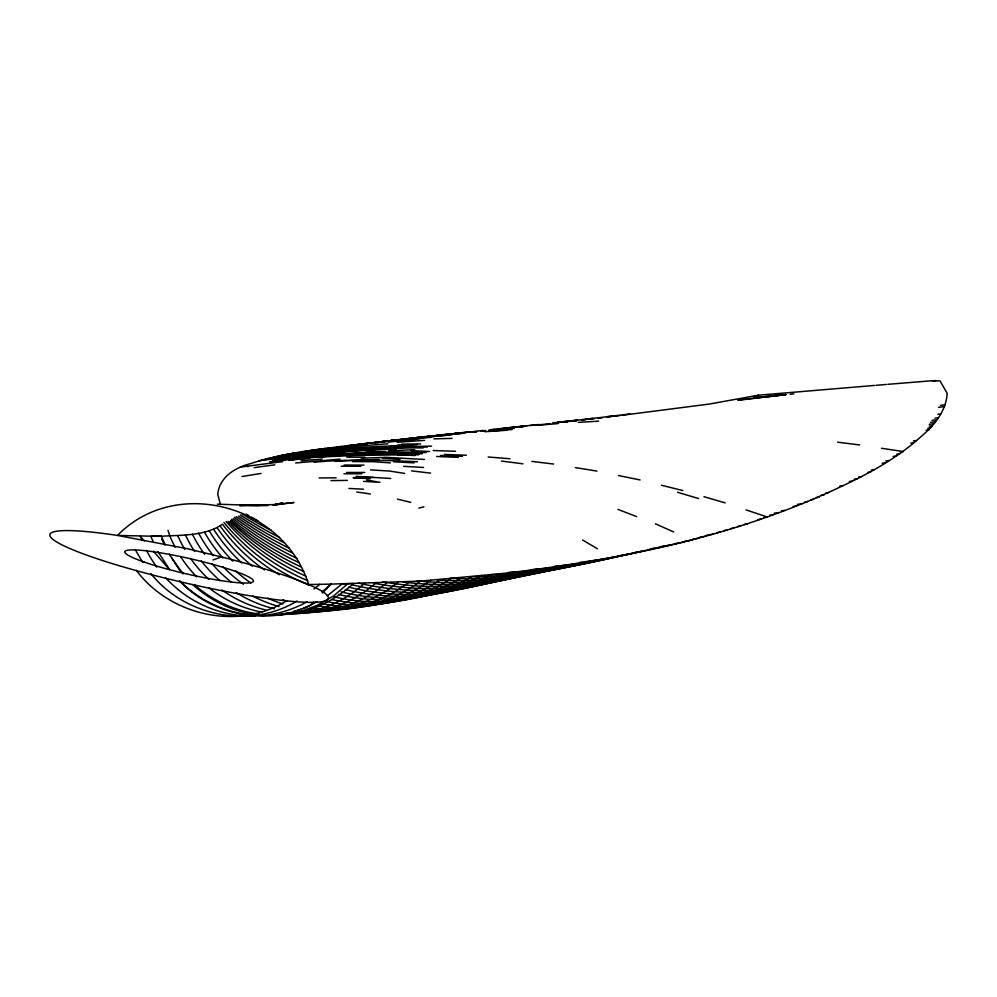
<?xml version="1.0" encoding="UTF-8"?>
<svg xmlns="http://www.w3.org/2000/svg" width="997" height="997" viewBox="0 0 997 997"><rect width="100%" height="100%" fill="white"/><g stroke="black" fill="none" stroke-linecap="round" stroke-linejoin="round"><path stroke-width="1.5" d="M887.941 384.319L930.388 380.866L940.034 380.854L947.15 393.292C946.19 410.901 934.413 425.27 921.452 436.237C897.188 458.446 867.864 474.223 838.178 487.944C732.795 537.545 617.006 560.339 501.915 573.562A246.857 239.305 74.8 0 1 345.286 589.576M313.606 601.976L310.354 605.329A121.933 118.207 74.8 0 1 303.524 608.158M322.305 593.053L330.992 584.117L420.584 581.101L501.915 573.562M314.03 589.053L319.788 584.329L330.992 584.117A120.712 117.023 74.8 0 1 322.006 591.919M160.392 536.336C181.093 534.828 204.609 536.511 222.468 524.223A200.235 194.103 74.8 0 0 279.334 574.77M327.153 595.944L342.208 583.868L353.424 583.581A124.002 120.213 74.8 0 1 303.1 611.211L280.618 615.261L274.761 615.299M287.074 600.53C238.669 631.263 170.175 615.722 136.377 570.371M297.056 600.979C250.359 629.693 184.819 616.208 151.008 573.724M316.809 601.714C273.465 627.487 213.657 617.342 179.522 580.865M369.027 443.179C329.346 448.239 288.744 451.13 250.521 463.617C235.28 467.481 219.141 477.214 217.77 494.462L220.474 504.619M299.312 611.909L317.158 605.403L333.659 595.919L347.816 583.731M213.046 559.978L221.434 556.924M874.406 385.453L758.405 395.198L753.882 396.744M418.865 508.134L423.924 506.825M273.689 505.005L282.774 502.812L274.337 504.868M272.767 505.055L277.926 503.971M241.885 476.554L260.965 473.45M509.966 428.187L514.415 427.539L509.803 428.112M490.437 430.193L493.253 429.794M492.555 430.156L495.297 429.769M472.266 432.2L476.691 431.576M481.377 431.19L485.701 430.579L481.239 431.153M453.822 434.181L458.446 433.533M444.363 435.178L448.638 434.592M451.491 434.206L483.184 430.392M258.746 460.726L333.148 451.928L396.507 448.962L378.112 449.111L306.914 454.57M254.185 467.643L274.86 464.826M262.361 459.879C315.613 452.414 369.351 447.429 423.164 447.927M265.975 459.019C320.71 450.195 376.156 446.519 431.564 446.182M240.289 467.095L282.774 461.623M412.97 445.572C368.616 445.584 324.436 450.494 280.456 455.716L352.228 447.877L310.428 451.529L284.07 454.906L355.979 447.08M416.572 438.107L420.859 437.558M423.713 437.197L429.42 436.462L423.413 437.185M433.184 436.125L469.687 431.826M434.231 436.138L442.593 435.053M443.067 435.141L447.653 434.542M500.668 429.296L505.23 428.71M416.272 437.833L397.566 440.113M412.434 438.58L408.384 439.004L419.949 437.521M490.674 430.28L495.011 429.719M615.423 416.123L619.673 415.587M622.514 415.226L709.154 404.084L758.405 395.198M274.25 505.018L294.015 502.5L273.652 504.594L239.604 505.579L268.156 505.417L249.275 505.529M349.635 446.32A1793.391 1738.569 74.8 0 1 346.669 445.759L431.265 435.951M396.345 440.2L444.064 434.605M472.316 432.274L476.778 431.713M737.917 400.333L785.923 394.6L768.687 396.482M269.651 461.898C321.445 454.981 373.85 450.756 426.093 452.526M274.686 504.968L277.241 504.644M606.911 417.182L611.161 416.659M272.355 460.901L341.124 453.598L385.365 451.691L366.447 451.691M424.859 437.222L429.296 436.674M433.72 436.138L463.281 432.536M500.793 428.984L526.89 425.769M598.399 418.229L602.649 417.706M275.06 459.929L322.031 454.482L341.124 453.598M408.384 439.004L412.895 438.456M415.899 438.094L420.41 437.546M471.569 431.851L432.436 436.1L456.875 433.234M346.894 446.781L301.455 451.953M488.667 430.218L494.574 429.508M497.54 429.146L512.321 427.364M606.724 416.758L630.204 413.942M573.499 421.195L576.453 420.834M397.13 439.851L381.365 441.733A1941.682 1882.324 74.8 0 0 384.356 442.207M360.864 444.674L306.116 451.242L351.555 446.07L315.451 449.821M558.033 422.379L567.517 421.245M564.626 422.254L567.592 421.905M581.824 420.198L585.85 419.712M380.256 441.858L435.539 435.938M422.84 437.147L450.47 433.919M582.535 419.625L615.299 415.761M590.012 419.226L594.175 418.728M738.391 399.909L785.923 394.6M374.635 442.518L424.872 436.611M357.798 444.5L396.893 439.951M566.221 421.469L583.307 419.5M555.765 423.301L558.719 422.952M360.042 453.598L422.504 453.535C377.826 451.89 332.923 454.956 288.519 460.153L310.204 458.308M781.623 394.638L755.24 397.703L766.618 396.594M585.264 419.238L592.891 418.379M552.488 422.915L577.624 420.073M501.566 429.258L505.516 428.822M519.611 426.566L538.455 424.51M492.406 430.268L495.011 429.981M505.043 428.137L524.434 426.055M425.956 437.147L428.673 436.86M520.284 427.264L523.251 426.953M416.497 438.157L420.547 437.72M299.848 456.302L344.202 452.663M490.487 429.645L510.414 427.563M511.424 428.199L514.377 427.9M310.428 451.529L292.146 453.386A1509.209 1463.073 74.8 0 0 295.112 454.146M303.125 455.405L329.284 452.75M790.085 394.251L793.948 393.865M435.427 436.125L438.431 435.826M454.657 434.218L458.558 433.832M388.12 441.06L394.862 440.387M756.623 397.579L766.892 396.569M769.46 396.308L775.903 395.672M779.754 395.286L782.333 395.024M444.238 435.253L448.152 434.866M424.66 437.284L452.239 434.605M446.893 435.29L402.427 439.291M420.186 438.705L374.81 442.581M388.332 442.057L415.624 439.415M295.735 454.732C339.441 449.871 383.384 447.229 427.364 447.055M310.703 453.747L292.034 455.554C329.459 451.392 367.058 447.628 404.732 447.254M322.056 451.305L276.83 456.526A1399.875 1355.982 73.4 0 0 279.771 457.374M430.866 437.347L385.851 441.272M387.845 443.752L342.245 447.491M440.986 435.253L462.944 433.234L413.493 437.957M557.311 422.441L576.204 420.734M295.673 462.969L340.039 459.131M314.08 462.247C348.414 458.807 383.072 460.34 417.494 461.711M301.032 460.826L322.218 459.006M875.927 385.328L886.545 384.443M530.329 425.482L550.294 423.8M537.283 425.295L557.709 423.638M363.506 448.463L299.449 453.922L273.215 457.349A1368.058 1326.234 74.8 0 0 276.132 458.209M391.372 440.612L408.359 439.303M397.13 442.294L424.635 440.362M490.362 431.028L512.234 429.508M484.953 431.738L506.962 430.243M578.173 422.392L598.636 421.158M319.065 455.417L338.045 454.545M316.111 456.364L334.955 455.492M313.158 457.336L353.623 455.529L418.927 454.557L400.607 453.573L356.826 454.557M932.494 380.754L935.959 380.617M355.605 450.108L400.62 448.102M334.743 461.349L379.134 459.43M388.693 450.731L414.777 449.709M361.126 458.259L386.001 457.336L424.46 459.467M433.957 438.879L452.09 438.381M319.788 584.329L308.596 584.516C284.319 505.766 176.207 475.195 117.496 535.439A142.845 16.912 12.9 0 0 92.272 557.086A142.845 16.912 12.9 0 0 310.89 602.375A142.845 16.912 12.9 0 0 222.954 557.286L186.825 548.612L117.496 535.439L159.009 536.349M401.654 444.139L420.672 443.877M373.364 477.426L353.15 477.7L370.174 478.734M330.979 480.616L347.317 480.392M397.84 444.949L416.821 444.724M390.213 446.619L408.857 446.407M319.09 477.962L336.126 477.837M404.059 452.588L363.244 452.638M343.928 473.787L361.849 473.749M346.532 472.466L364.74 472.453M352.602 461.586L373.09 461.673L390.338 462.907M344.164 465.038L364.017 465.125M341.148 466.197L360.777 466.272M346.894 457.149L364.715 457.262M258.958 505.479L217.296 504.195M433.246 450.532L455.529 451.292M444.413 454.395L466.309 455.255M440.711 455.442L462.483 456.327M436.674 456.464L458.284 457.374M410.976 450.632L429.67 451.529M393.578 461.773L414.054 462.857M348.938 488.443L363.394 489.203M397.155 454.582L415.051 455.554M403.723 466.347L423.563 467.468M370.523 469.911L389.316 471.033L404.608 473.401M363.656 481.377L379.982 482.349L366.722 480.018M356.054 476.367L390.687 478.473M382.237 458.346L400.034 459.517M488.181 457L510.04 458.757M411.574 470.908L430.592 473.114M531.837 461.399L553.622 464.041M837.667 442.157L859.613 444.949M501.429 461.05L522.927 463.804M356.739 492.02L370.373 493.964M881.51 448.264L903.394 451.591A1921.281 1862.546 74.8 0 1 900.378 451.977M575.306 467.581L597.004 471.12M254.871 614.227C231.541 611.485 209.981 600.044 192.62 584.516M618.539 475.532L640.086 479.956M397.417 499.136L410.826 502.363M661.46 485.252L682.833 490.549M703.994 496.705L725.155 502.874M677.636 492.294L698.635 498.562M746.068 509.891L766.992 516.92A1130.324 1095.765 74.8 0 1 764.001 517.343M618.003 509.417L636.697 516.608M655.39 523.799L673.71 531.949M582.584 540L597.44 548.799M144.353 540.885L140.353 536.311A120.712 117.023 74.8 0 0 141.998 540.573M153.351 551.191L169.353 569.499M169.116 554.17L180.494 570.384A124.002 120.213 74.8 0 0 183.46 573.836L179.572 570.072L171.883 558.108M169.565 569.474L157.912 551.578M142.696 562.333L135.38 549.883M161.726 539.078L164.418 544.561M153.364 541.944L150.771 536.436L161.24 535.676L165.178 544.923M167.995 530.354L169.901 536.099A126.395 122.556 76.9 0 0 175.123 547.216M733.58 528.123A981.31 951.312 74.8 0 1 730.614 528.584M636.323 552.525A601.752 583.357 74.8 0 1 585.825 561.598M582.734 562.009A601.752 583.357 74.8 0 1 579.656 562.395M307.188 601.739A120.712 117.023 74.8 0 1 262.273 615.598M254.883 616.034A120.712 117.023 74.8 0 1 165.477 577.637M156.816 567.106A120.712 117.023 74.8 0 1 146.447 550.282M719.747 532.149A918.686 890.608 74.8 0 1 716.718 532.647M684.353 541.957A775.055 751.352 74.8 0 1 675.455 543.552M585.426 562.009A446.058 432.424 74.8 0 1 450.283 578.31M271.383 530.504A446.058 432.424 74.8 0 1 241.897 513.779M660.338 547.316A686.572 665.585 74.8 0 1 648.548 549.609M620.308 555.915A550.057 533.245 74.8 0 1 532.697 569.499M698.972 538.131A831.336 805.925 74.8 0 1 692.89 539.178M420.584 581.101A153.002 148.329 74.8 0 1 312.846 607.709M286.887 601.266A153.002 148.329 74.8 0 1 282.687 599.745M250.932 583.021A153.002 148.329 74.8 0 1 235.579 570.895M222.83 557.996A153.002 148.329 74.8 0 1 204.385 532.074M430.729 580.316A160.168 155.27 74.8 0 1 319.239 606.039M232.812 561.137A160.168 155.27 74.8 0 1 209.208 530.753M916.38 440.549A2007.559 1946.181 74.8 0 1 913.377 440.948M944.969 404.757A2289.461 2219.459 74.8 0 1 940.52 405.38M944.658 406.514A2277.522 2207.894 74.8 0 1 938.588 407.362M603.609 559.13A500.245 484.953 74.8 0 1 489.602 574.696M712.818 534.155A888.639 861.47 74.8 0 1 706.836 535.14M567.268 564.813A395.821 383.72 74.8 0 1 417.12 580.902M283.933 542.58A395.821 383.72 74.8 0 1 238.707 516.11M576.341 563.43A420.398 407.549 74.8 0 1 437.135 579.967M279.571 537.47A420.398 407.549 74.8 0 1 240.414 515.038M726.663 530.142A949.73 920.692 74.8 0 1 723.61 530.628M705.888 536.149A859.526 833.255 74.8 0 1 699.757 537.184M676.34 543.764A746.018 723.211 74.8 0 1 667.217 545.446M664.176 545.982A746.018 723.211 74.8 0 1 661.123 546.493M558.183 566.184A372.305 360.926 74.8 0 1 403.062 582.024M289.018 548.126A372.305 360.926 74.8 0 1 236.115 516.496M549.098 567.53A349.81 339.117 74.8 0 1 382.524 581.849M292.271 552.849A349.81 339.117 74.8 0 1 234.395 517.381M852.348 481.102A1588.109 1539.555 74.8 0 1 849.319 481.489M692.043 540.1A804.031 779.442 74.8 0 1 684.528 541.421M612.308 557.585A525.581 509.517 74.8 0 1 508.395 572.44M857.171 478.834A1616.984 1567.558 74.8 0 1 854.155 479.221M313.768 451.23A1616.984 1567.558 74.8 0 1 310.79 450.532M471.319 576.939A200.235 194.103 74.8 0 1 333.609 596.742M461.175 577.836A188.134 182.376 74.8 0 1 331.689 599.521M264.442 569.923A188.134 182.376 74.8 0 1 220.2 526.067M364.64 583.27A126.395 122.556 76.9 0 1 282.824 614.277M262.024 612.17A126.395 122.556 76.9 0 1 209.071 587.968M196.633 576.789A126.395 122.556 76.9 0 1 180.519 556.476M375.869 582.909A130.308 126.32 74.8 0 1 288.432 613.292M266.037 610.052A130.308 126.32 74.8 0 1 221.945 589.987M208.859 579.344A130.308 126.32 74.8 0 1 190.626 558.47M184.769 549.384A130.308 126.32 74.8 0 1 177.703 535.601M828.943 492.53A1455.583 1411.079 74.8 0 1 825.927 492.929M842.901 485.664A1534.595 1487.686 74.8 0 1 839.873 486.05M796.167 505.953A1278.279 1239.196 74.8 0 1 793.101 506.376M801.999 503.747A1307.254 1267.299 74.8 0 1 797.376 504.37M378.249 442.905A1921.281 1862.546 74.8 0 1 375.233 442.406M913.838 442.73A1989.414 1928.597 74.8 0 1 910.809 443.117M896.129 456.065A1866.546 1809.48 74.8 0 1 893.088 456.452M366.834 444.288A1866.546 1809.48 74.8 0 1 363.805 443.752M899.768 453.822A1893.266 1835.39 74.8 0 1 896.739 454.208M530.94 570.147A307.749 298.34 74.8 0 1 358.621 583.158M299.112 562.682A307.749 298.34 74.8 0 1 231.516 519.362M813.652 499.335A1368.058 1326.234 74.8 0 1 810.648 499.734M628.322 554.22A575.443 557.846 74.8 0 1 560.476 565.71M558.956 565.86A575.443 557.846 74.8 0 1 554.394 566.308M521.867 571.431A287.535 278.736 74.8 0 1 351.729 584.691M301.019 566.907A287.535 278.736 74.8 0 1 230.83 520.646M540.025 568.851A328.3 318.267 74.8 0 1 373.563 583.195M296.981 558.345A328.3 318.267 74.8 0 1 233.211 518.627M819.335 497.154A1399.875 1355.982 73.4 0 1 816.331 497.553M398.351 582.098A139.929 135.642 74.8 0 1 301.854 610.924M279.048 606.587A139.929 135.642 74.8 0 1 252.64 596.044M230.768 581.725A139.929 135.642 74.8 0 1 211.838 563.479M204.547 554.257A139.929 135.642 74.8 0 1 192.359 534.155M387.11 582.522A134.57 130.457 74.8 0 1 295.361 612.208M274.275 608.793A134.57 130.457 74.8 0 1 236.239 592.604M220.063 580.665A134.57 130.457 74.8 0 1 201.332 560.95M194.614 551.491A134.57 130.457 74.8 0 1 185.454 534.99M935.124 421.719A2158.916 2092.915 74.8 0 1 930.55 422.342M933.691 423.725A2145.943 2080.34 74.8 0 1 929.241 424.323M594.524 560.588A472.84 458.383 74.8 0 1 471.581 576.69M257.986 520.795A472.84 458.383 74.8 0 1 251.406 517.144M248.789 515.648A472.84 458.383 74.8 0 1 246.184 514.14M491.745 574.546A229.397 222.568 78.7 0 1 341.061 591.844M307.749 580.715A229.397 222.568 78.7 0 1 226.095 521.468M512.084 572.54A266.187 258.049 74.8 0 1 348.514 587.108M303.711 571.518A266.187 258.049 74.8 0 1 229.995 521.344M668.339 545.546A716.93 695.009 74.8 0 1 657.858 547.527M654.855 548.063A716.93 695.009 74.8 0 1 651.839 548.587M305.979 576.179A246.857 239.305 74.8 0 1 228.039 521.456M807.819 501.541A1337.176 1296.287 74.8 0 1 804.841 501.94M824.195 494.824A1427.255 1383.624 74.8 0 1 821.179 495.222M772.825 514.726A1159.449 1124.005 74.8 0 1 769.821 515.162M778.669 512.545A1189.496 1153.13 74.8 0 1 774.133 513.181M784.502 510.352A1220.49 1183.177 74.8 0 1 781.461 510.776M644.324 550.805A629.02 609.79 74.8 0 1 620.545 555.503M861.782 476.566A1645.586 1595.275 74.8 0 1 858.753 476.952M870.63 472.005A1703.923 1651.83 74.8 0 1 867.614 472.391M327.776 449.061A1703.923 1651.83 74.8 0 1 324.785 448.426M885.211 462.845A1793.391 1738.569 74.8 0 1 882.133 463.231M888.863 460.577A1816.684 1761.151 74.8 0 1 885.797 460.963M874.282 469.699A1729.309 1676.443 74.8 0 1 871.266 470.086M343.94 447.005A1771.108 1716.959 74.8 0 1 340.962 446.419M361.138 444.974A1841.048 1784.767 74.8 0 1 358.085 444.425M652.325 549.06A657.285 637.183 74.8 0 1 634.204 552.612M930.837 427.8A2124.657 2059.702 74.8 0 1 927.783 428.212M932.27 425.756A2134.577 2069.311 74.8 0 1 929.254 426.155M929.054 429.881A2113.029 2048.424 74.8 0 1 926.076 430.28M940.832 413.905A2229.815 2161.646 74.8 0 1 937.841 414.316M937.978 417.768A2190.372 2123.411 74.8 0 1 935.024 418.167M936.557 419.725A2173.659 2107.209 74.8 0 1 932.045 420.348M761.147 519.101A1102.084 1068.385 74.8 0 1 758.069 519.549M248.216 466.683A1102.084 1068.385 74.8 0 1 245.374 465.649M747.426 524.048A1040.17 1008.378 74.8 0 1 744.398 524.497M740.509 526.092A1010.285 979.403 74.8 0 1 737.506 526.553M258.884 614.002A124.002 120.213 74.8 0 1 194.216 584.554M481.576 575.506A214.006 207.463 74.8 0 1 338.531 594.474M308.808 585.027A214.006 207.463 74.8 0 1 223.939 522.453M409.605 581.65A146.173 141.711 74.8 0 1 306.989 609.354M282.749 603.908A146.173 141.711 74.8 0 1 267.682 598.138M243.393 584.205A146.173 141.711 74.8 0 1 223.166 566.844M213.346 555.641A146.173 141.711 74.8 0 1 198.64 533.183M287.946 612.819A121.933 118.207 74.8 0 1 285.055 613.417M282.139 613.953A121.933 118.207 74.8 0 1 279.21 614.414M276.269 614.788A121.933 118.207 74.8 0 1 273.328 615.099M251.132 614.962A121.933 118.207 74.8 0 1 179.497 580.765M300.733 609.179A121.933 118.207 74.8 0 1 293.679 611.385M440.873 579.519A168.019 162.885 74.8 0 1 322.392 603.758M241.847 562.956A168.019 162.885 74.8 0 1 213.732 529.37M451.018 578.684A177.591 172.157 74.8 0 1 326.318 601.503M252.378 566.159A177.591 172.157 74.8 0 1 217.159 527.749M144.428 562.146A65.927 7.802 12.9 0 0 251.493 582.497A65.927 7.802 12.9 0 0 171.459 554.793A65.927 7.802 12.9 0 0 144.428 562.146"/></g></svg>
